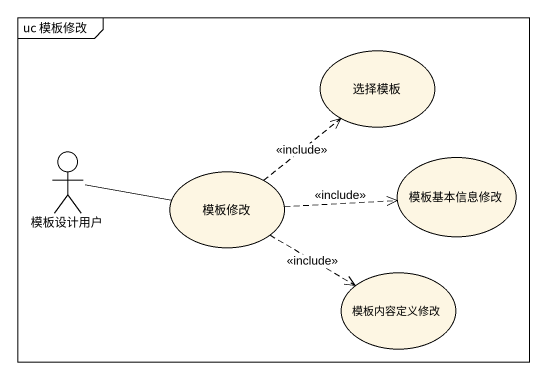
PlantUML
@startuml
mainframe uc 模板修改
usecase 选择模板
actor 模板设计用户
usecase 模板修改
usecase 模板基本信息修改
usecase 模板内容定义修改
模板设计用户 -right- 模板修改
模板修改 .up.> 选择模板 : <<include>>
模板修改 .right.> 模板基本信息修改 : <<include>>
模板修改 .right.> 模板内容定义修改 : <<include>>
@enduml
